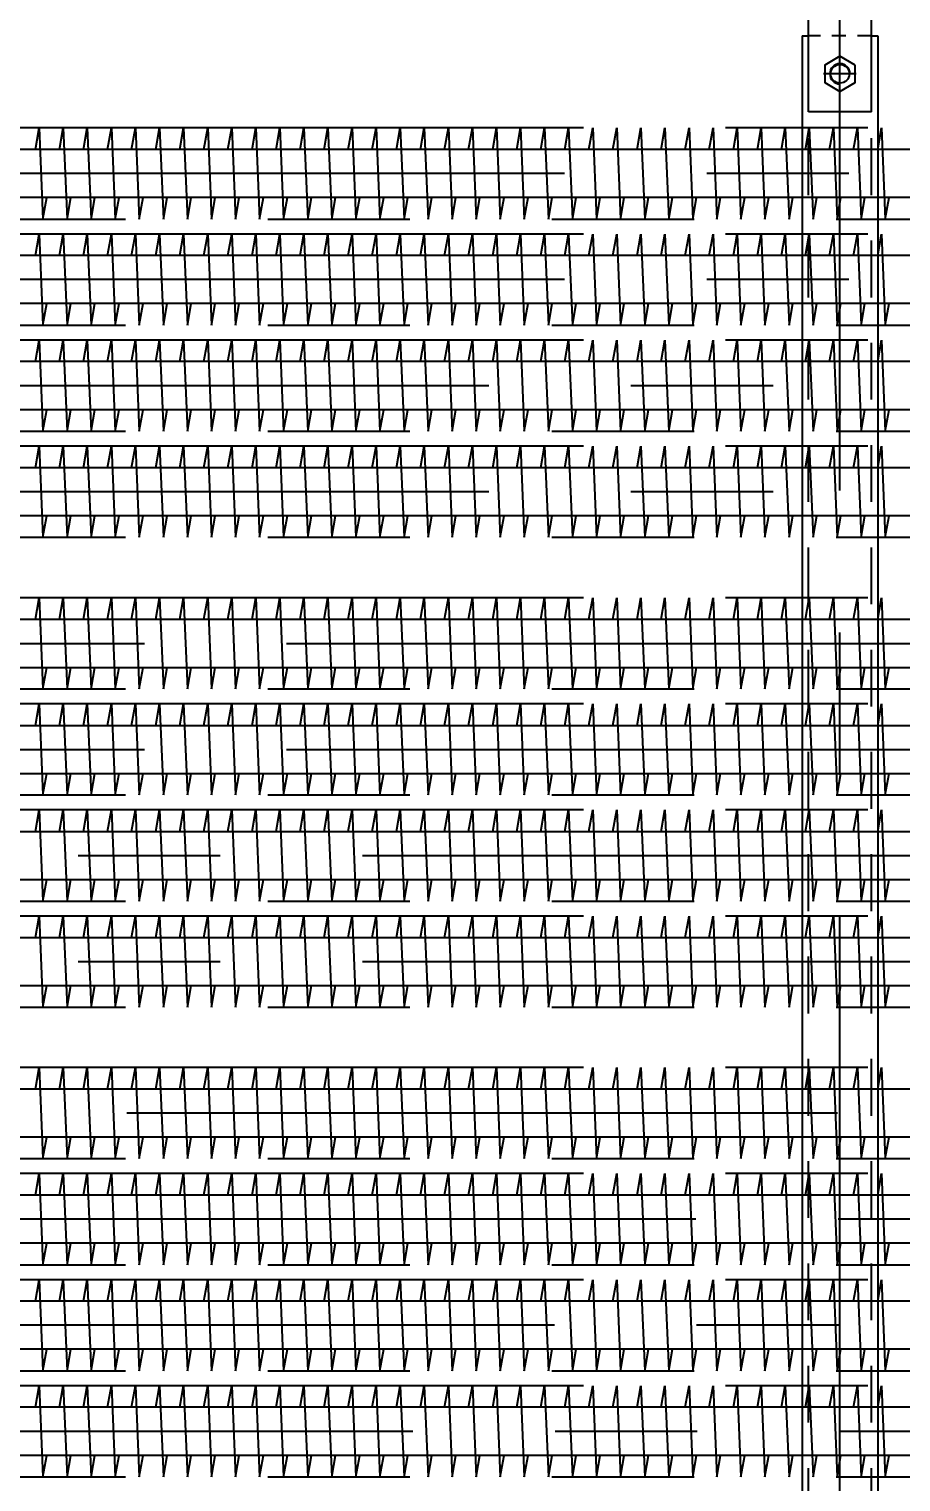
# Model space of a CAD drawing. Extents: x -4179 to 25200, y 0 to 17850.
# Drawn here: x 7285 to 7975, y 13339 to 14489 of the extents above; entities that cross this region are included whole.
import ezdxf

# ---------------------------------------------------------------- set-up
doc = ezdxf.new("R2010")
doc.units = 0
doc.header["$LTSCALE"] = 450
doc.header["$MEASUREMENT"] = 0
for name, pattern in [('CENTER', [2, 1.25, -0.25, 0.25, -0.25]), ('CENTSHORT', [0.22, 0.12, -0.05, 0, -0.05]), ('HIDSHORT', [0.18, 0.1, -0.08]), ('PHANTOM', [2.5, 1.25, -0.25, 0.25, -0.25, 0.25, -0.25])]:
    doc.linetypes.add(name, pattern=pattern)
for name, color, linetype in [('CEN', 1, 'CENTER'), ('DIM', 1, 'Continuous'), ('HID1', 8, 'PHANTOM'), ('TEXT', 4, 'Continuous'), ('Y', 2, 'HIDSHORT')]:
    doc.layers.add(name, color=color, linetype=linetype)
doc.styles.add('SIMP25', font='romans.shx', dxfattribs={"width": 0.8, "height": 75})
doc.dimstyles.get("Standard").update_dxf_attribs({"dimscale": 500.1, "dimtxt": 75, "dimasz": 0.18, "dimexe": 0.18, "dimexo": 0.0625, "dimgap": 0.075, "dimtad": 1, "dimdec": 0, "dimrnd": 0.5, "dimzin": 0, "dimdsep": 46, "dimtxsty": 'SIMP25', "dimcen": 0.09, "dimadec": 0, "dimazin": 0, "dimtfac": 1, "dimtdec": 0, "dimtmove": 1, "dimatfit": 3, "dimfxl": 1, "dimtolj": 1, "dimtzin": 0, "dimarcsym": 0})

# ---------------------------------------------------------------- blocks, each defined once
blk = doc.blocks.new('*D10')
at = {"layer": 'Defpoints', "color": 0, "transparency": 16777216}
for p in [(2298.8, 13378.9), (11098.8, 13342.9), (2298.8, 11923.9)]:
    blk.add_point(p, dxfattribs=at)
at = {"layer": 'DIM', "color": 0, "lineweight": -2, "transparency": 16777216}
for p, q in [((2298.8, 13347.7), (2298.8, 11833.9)), ((11098.8, 13311.6), (11098.8, 11833.9)), ((11008.8, 11923.9), (2388.8, 11923.9))]:
    blk.add_line(p, q, dxfattribs=at)
at = {"layer": 'DIM', "color": 0, "transparency": 16777216}
for points in [[(2388.8, 11938.9), (2388.8, 11908.9), (2298.8, 11923.9)], [(11008.8, 11938.9), (11008.8, 11908.9), (11098.8, 11923.9)]]:
    blk.add_solid(points, dxfattribs=at)
at = {"layer": 'DIM', "color": 0, "transparency": 16777216, "insert": (6698.8, 12018.6), "char_height": 75, "attachment_point": 5, "style": 'SIMP25'}
blk.add_mtext('\\A1;8800 (FINNED LENGTH)', dxfattribs=at)
blk = doc.blocks.new('*D11')
at = {"layer": 'Defpoints', "color": 0, "transparency": 16777216}
for p in [(2088.8, 13606.9), (11248.8, 13115.4), (2088.8, 11698.9)]:
    blk.add_point(p, dxfattribs=at)
at = {"layer": 'DIM', "color": 0, "lineweight": -2, "transparency": 16777216}
for p, q in [((2088.8, 13575.7), (2088.8, 11608.9)), ((11248.8, 13084.2), (11248.8, 11608.9)), ((11158.8, 11698.9), (2178.8, 11698.9))]:
    blk.add_line(p, q, dxfattribs=at)
at = {"layer": 'DIM', "color": 0, "transparency": 16777216}
for points in [[(2178.8, 11713.9), (2178.8, 11683.9), (2088.8, 11698.9)], [(11158.8, 11713.9), (11158.8, 11683.9), (11248.8, 11698.9)]]:
    blk.add_solid(points, dxfattribs=at)
at = {"layer": 'DIM', "color": 0, "transparency": 16777216, "insert": (6668.8, 11773.9), "char_height": 75, "attachment_point": 5, "style": 'SIMP25'}
blk.add_mtext('\\A1;9160', dxfattribs=at)
blk = doc.blocks.new('NUT-M16-F')
at = {"color": 1, "linetype": 'CENTSHORT'}
for p, q in [((0, 12.7), (0, -13)), ((14.2, 0), (-14.3, 0))]:
    blk.add_line(p, q, dxfattribs=at)
at = {"color": 0, "linetype": 'ByBlock'}
blk.add_lwpolyline([(-6.9, 12), (-13.9, 0), (-6.9, -12), (6.9, -12), (13.9, 0), (6.9, 12)], close=True, dxfattribs=at)
blk.add_circle((0, 0), 7.4, dxfattribs=at)
blk.add_arc((0, 0), 8, 90, 0, dxfattribs=at)
blk = doc.blocks.new('A-HANG_CLAMP-F')
at = {"color": 0, "linetype": 'ByBlock'}
for p, q in [((25, 30), (-25, 30)), ((-25, -130), (-25, 30)), ((25, -130), (25, 30)), ((25, -130), (-25, -130))]:
    blk.add_line(p, q, dxfattribs=at)
at = {"color": 0, "linetype": 'ByBlock', "rotation": 270}
for p in [(0, 0), (0, -100)]:
    blk.add_blockref('NUT-M16-F', p, dxfattribs=at)

msp = doc.modelspace()

# ---------------------------------------------------------------- linework, layer by layer
at = {"color": 1, "linetype": 'HIDSHORT', "ltscale": 0.25}
msp.add_line((7951.8, 14483.9), (7901.8, 14483.9), dxfattribs=at)
for p, q in [((11524.8, 13650), (2148.8, 13650)), ((11524.8, 13611.9), (2148.8, 13611.9)), ((11412.8, 13566), (2148.8, 13566)), ((11412.8, 13527.9), (2148.8, 13527.9)), ((11300.8, 13482), (2088.8, 13482)), ((11300.8, 13443.9), (2088.8, 13443.9)), ((11188.8, 13398), (2088.8, 13398)), ((11188.8, 13359.9), (2088.8, 13359.9))]:
    msp.add_line(p, q)
for points in [[(2148.8, 13650, -0.41395), (2107.9, 13690.9, -0.41395), (2148.8, 13731.9), (11308.8, 13731.9, 0.414), (11387.9, 13810.9), (11387.9, 14314.9, 0.414), (11308.8, 14394), (2148.8, 14394)], [(2148.8, 13611.9, -0.414026), (2069.8, 13690.9, -0.414026), (2148.8, 13770), (11308.8, 13770, 0.414), (11349.8, 13810.9), (11349.8, 14314.9, 0.414), (11308.8, 14355.9), (2148.8, 14355.9)], [(2148.8, 13566, -0.414), (2107.9, 13606.9), (2107.9, 13774.9, -0.414), (2148.8, 13815.9), (11308.8, 13815.9, 0.414), (11387.9, 13894.9), (11387.9, 14230.9, 0.414), (11308.8, 14310), (2148.8, 14310)], [(2148.8, 13527.9, -0.414), (2069.8, 13606.9), (2069.8, 13774.9, -0.414), (2148.8, 13854), (11308.8, 13854, 0.414), (11349.8, 13894.9), (11349.8, 14230.9, 0.414), (11308.8, 14271.9), (2148.8, 14271.9)], [(2088.8, 13482, -0.414), (2047.9, 13522.9), (2047.9, 13858.9, -0.414), (2088.8, 13899.9), (11248.8, 13899.9, 0.414), (11327.9, 13978.9), (11327.9, 14146.9, 0.414), (11248.8, 14226), (2088.8, 14226)], [(2088.8, 13443.9, -0.414), (2009.8, 13522.9), (2009.8, 13858.9, -0.414), (2088.8, 13938), (11248.8, 13938, 0.414), (11289.8, 13978.9), (11289.8, 14146.9, 0.414), (11248.8, 14187.9), (2088.8, 14187.9)], [(2088.8, 13398, -0.414), (2047.9, 13438.9), (2047.9, 13942.9, -0.414), (2088.8, 13983.9), (11248.8, 13983.9, 0.414026), (11327.9, 14062.9, 0.414026), (11248.8, 14142), (2088.8, 14142)], [(2088.8, 13359.9, -0.414), (2009.8, 13438.9), (2009.8, 13942.9, -0.414), (2088.8, 14022), (11248.8, 14022, 0.41395), (11289.8, 14062.9, 0.41395), (11248.8, 14103.9), (2088.8, 14103.9)]]:
    msp.add_lwpolyline(points, format="xyb")
at = {"layer": 'CEN'}
for p, q in [((7926.8, 13223.9), (7926.8, 16516.6)), ((11524.8, 13630.9), (2148.8, 13630.9)), ((11412.8, 13546.9), (2148.8, 13546.9)), ((11300.8, 13462.9), (2088.8, 13462.9)), ((11188.8, 13378.9), (2088.8, 13378.9))]:
    msp.add_line(p, q, dxfattribs=at)
for points in [[(7289.9, 14394), (7292.9, 14411), (7295.9, 14338.9), (7298.9, 14355.9)], [(7309, 14394), (7312, 14411), (7315, 14338.9), (7318, 14355.9)], [(7328, 14394), (7331, 14411), (7334, 14338.9), (7337, 14355.9)], [(7347.1, 14394), (7350.1, 14411), (7353.1, 14338.9), (7356.1, 14355.9)], [(7366.1, 14394), (7369.1, 14411), (7372.1, 14338.9), (7375.1, 14355.9)], [(7385.2, 14394), (7388.2, 14411), (7391.2, 14338.9), (7394.2, 14355.9)], [(7404.2, 14394), (7407.2, 14411), (7410.2, 14338.9), (7413.2, 14355.9)], [(7423.3, 14394), (7426.3, 14411), (7429.3, 14338.9), (7432.3, 14355.9)], [(7442.3, 14394), (7445.3, 14411), (7448.3, 14338.9), (7451.3, 14355.9)], [(7461.4, 14394), (7464.4, 14411), (7467.4, 14338.9), (7470.4, 14355.9)], [(7480.4, 14394), (7483.4, 14411), (7486.4, 14338.9), (7489.4, 14355.9)], [(7499.5, 14394), (7502.5, 14411), (7505.5, 14338.9), (7508.5, 14355.9)], [(7518.5, 14394), (7521.5, 14411), (7524.5, 14338.9), (7527.5, 14355.9)], [(7537.6, 14394), (7540.6, 14411), (7543.6, 14338.9), (7546.6, 14355.9)], [(7556.6, 14394), (7559.6, 14411), (7562.6, 14338.9), (7565.6, 14355.9)], [(7575.7, 14394), (7578.7, 14411), (7581.7, 14338.9), (7584.7, 14355.9)], [(7594.7, 14394), (7597.7, 14411), (7600.7, 14338.9), (7603.7, 14355.9)], [(7613.8, 14394), (7616.8, 14411), (7619.8, 14338.9), (7622.8, 14355.9)], [(7632.8, 14394), (7635.8, 14411), (7638.8, 14338.9), (7641.8, 14355.9)], [(7651.9, 14394), (7654.9, 14411), (7657.9, 14338.9), (7660.9, 14355.9)], [(7670.9, 14394), (7673.9, 14411), (7676.9, 14338.9), (7679.9, 14355.9)], [(7690, 14394), (7693, 14411), (7696, 14338.9), (7699, 14355.9)], [(7709, 14394), (7712, 14411), (7715, 14338.9), (7718, 14355.9)], [(7728.1, 14394), (7731.1, 14411), (7734.1, 14338.9), (7737.1, 14355.9)], [(7747.1, 14394), (7750.1, 14411), (7753.1, 14338.9), (7756.1, 14355.9)], [(7766.2, 14394), (7769.2, 14411), (7772.2, 14338.9), (7775.2, 14355.9)], [(7785.2, 14394), (7788.2, 14411), (7791.2, 14338.9), (7794.2, 14355.9)], [(7804.3, 14394), (7807.3, 14411), (7810.3, 14338.9), (7813.3, 14355.9)], [(7823.3, 14394), (7826.3, 14411), (7829.3, 14338.9), (7832.3, 14355.9)], [(7842.4, 14394), (7845.4, 14411), (7848.4, 14338.9), (7851.4, 14355.9)], [(7861.4, 14394), (7864.4, 14411), (7867.4, 14338.9), (7870.4, 14355.9)], [(7880.5, 14394), (7883.5, 14411), (7886.5, 14338.9), (7889.5, 14355.9)], [(7899.5, 14394), (7902.5, 14411), (7905.5, 14338.9), (7908.5, 14355.9)], [(7918.6, 14394), (7921.6, 14411), (7924.6, 14338.9), (7927.6, 14355.9)], [(7937.6, 14394), (7940.6, 14411), (7943.6, 14338.9), (7946.6, 14355.9)], [(7956.7, 14394), (7959.7, 14411), (7962.7, 14338.9), (7965.7, 14355.9)], [(7289.9, 14310), (7292.9, 14327), (7295.9, 14254.9), (7298.9, 14271.9)], [(7309, 14310), (7312, 14327), (7315, 14254.9), (7318, 14271.9)], [(7328, 14310), (7331, 14327), (7334, 14254.9), (7337, 14271.9)], [(7347.1, 14310), (7350.1, 14327), (7353.1, 14254.9), (7356.1, 14271.9)], [(7366.1, 14310), (7369.1, 14327), (7372.1, 14254.9), (7375.1, 14271.9)], [(7385.2, 14310), (7388.2, 14327), (7391.2, 14254.9), (7394.2, 14271.9)], [(7404.2, 14310), (7407.2, 14327), (7410.2, 14254.9), (7413.2, 14271.9)], [(7423.3, 14310), (7426.3, 14327), (7429.3, 14254.9), (7432.3, 14271.9)], [(7442.3, 14310), (7445.3, 14327), (7448.3, 14254.9), (7451.3, 14271.9)], [(7461.4, 14310), (7464.4, 14327), (7467.4, 14254.9), (7470.4, 14271.9)], [(7480.4, 14310), (7483.4, 14327), (7486.4, 14254.9), (7489.4, 14271.9)], [(7499.5, 14310), (7502.5, 14327), (7505.5, 14254.9), (7508.5, 14271.9)], [(7518.5, 14310), (7521.5, 14327), (7524.5, 14254.9), (7527.5, 14271.9)], [(7537.6, 14310), (7540.6, 14327), (7543.6, 14254.9), (7546.6, 14271.9)], [(7556.6, 14310), (7559.6, 14327), (7562.6, 14254.9), (7565.6, 14271.9)], [(7575.7, 14310), (7578.7, 14327), (7581.7, 14254.9), (7584.7, 14271.9)], [(7594.7, 14310), (7597.7, 14327), (7600.7, 14254.9), (7603.7, 14271.9)], [(7613.8, 14310), (7616.8, 14327), (7619.8, 14254.9), (7622.8, 14271.9)], [(7632.8, 14310), (7635.8, 14327), (7638.8, 14254.9), (7641.8, 14271.9)], [(7651.9, 14310), (7654.9, 14327), (7657.9, 14254.9), (7660.9, 14271.9)], [(7670.9, 14310), (7673.9, 14327), (7676.9, 14254.9), (7679.9, 14271.9)], [(7690, 14310), (7693, 14327), (7696, 14254.9), (7699, 14271.9)], [(7709, 14310), (7712, 14327), (7715, 14254.9), (7718, 14271.9)], [(7728.1, 14310), (7731.1, 14327), (7734.1, 14254.9), (7737.1, 14271.9)], [(7747.1, 14310), (7750.1, 14327), (7753.1, 14254.9), (7756.1, 14271.9)], [(7766.2, 14310), (7769.2, 14327), (7772.2, 14254.9), (7775.2, 14271.9)], [(7785.2, 14310), (7788.2, 14327), (7791.2, 14254.9), (7794.2, 14271.9)], [(7804.3, 14310), (7807.3, 14327), (7810.3, 14254.9), (7813.3, 14271.9)], [(7823.3, 14310), (7826.3, 14327), (7829.3, 14254.9), (7832.3, 14271.9)], [(7842.4, 14310), (7845.4, 14327), (7848.4, 14254.9), (7851.4, 14271.9)], [(7861.4, 14310), (7864.4, 14327), (7867.4, 14254.9), (7870.4, 14271.9)], [(7880.5, 14310), (7883.5, 14327), (7886.5, 14254.9), (7889.5, 14271.9)], [(7899.5, 14310), (7902.5, 14327), (7905.5, 14254.9), (7908.5, 14271.9)], [(7918.6, 14310), (7921.6, 14327), (7924.6, 14254.9), (7927.6, 14271.9)], [(7937.6, 14310), (7940.6, 14327), (7943.6, 14254.9), (7946.6, 14271.9)], [(7956.7, 14310), (7959.7, 14327), (7962.7, 14254.9), (7965.7, 14271.9)], [(7289.9, 14226), (7292.9, 14243), (7295.9, 14170.9), (7298.9, 14187.9)], [(7309, 14226), (7312, 14243), (7315, 14170.9), (7318, 14187.9)], [(7328, 14226), (7331, 14243), (7334, 14170.9), (7337, 14187.9)], [(7347.1, 14226), (7350.1, 14243), (7353.1, 14170.9), (7356.1, 14187.9)], [(7366.1, 14226), (7369.1, 14243), (7372.1, 14170.9), (7375.1, 14187.9)], [(7385.2, 14226), (7388.2, 14243), (7391.2, 14170.9), (7394.2, 14187.9)], [(7404.2, 14226), (7407.2, 14243), (7410.2, 14170.9), (7413.2, 14187.9)], [(7423.3, 14226), (7426.3, 14243), (7429.3, 14170.9), (7432.3, 14187.9)], [(7442.3, 14226), (7445.3, 14243), (7448.3, 14170.9), (7451.3, 14187.9)], [(7461.4, 14226), (7464.4, 14243), (7467.4, 14170.9), (7470.4, 14187.9)], [(7480.4, 14226), (7483.4, 14243), (7486.4, 14170.9), (7489.4, 14187.9)], [(7499.5, 14226), (7502.5, 14243), (7505.5, 14170.9), (7508.5, 14187.9)], [(7518.5, 14226), (7521.5, 14243), (7524.5, 14170.9), (7527.5, 14187.9)], [(7537.6, 14226), (7540.6, 14243), (7543.6, 14170.9), (7546.6, 14187.9)], [(7556.6, 14226), (7559.6, 14243), (7562.6, 14170.9), (7565.6, 14187.9)], [(7575.7, 14226), (7578.7, 14243), (7581.7, 14170.9), (7584.7, 14187.9)], [(7594.7, 14226), (7597.7, 14243), (7600.7, 14170.9), (7603.7, 14187.9)], [(7613.8, 14226), (7616.8, 14243), (7619.8, 14170.9), (7622.8, 14187.9)], [(7632.8, 14226), (7635.8, 14243), (7638.8, 14170.9), (7641.8, 14187.9)], [(7651.9, 14226), (7654.9, 14243), (7657.9, 14170.9), (7660.9, 14187.9)], [(7670.9, 14226), (7673.9, 14243), (7676.9, 14170.9), (7679.9, 14187.9)], [(7690, 14226), (7693, 14243), (7696, 14170.9), (7699, 14187.9)], [(7709, 14226), (7712, 14243), (7715, 14170.9), (7718, 14187.9)], [(7728.1, 14226), (7731.1, 14243), (7734.1, 14170.9), (7737.1, 14187.9)], [(7747.1, 14226), (7750.1, 14243), (7753.1, 14170.9), (7756.1, 14187.9)], [(7766.2, 14226), (7769.2, 14243), (7772.2, 14170.9), (7775.2, 14187.9)], [(7785.2, 14226), (7788.2, 14243), (7791.2, 14170.9), (7794.2, 14187.9)], [(7804.3, 14226), (7807.3, 14243), (7810.3, 14170.9), (7813.3, 14187.9)], [(7823.3, 14226), (7826.3, 14243), (7829.3, 14170.9), (7832.3, 14187.9)], [(7842.4, 14226), (7845.4, 14243), (7848.4, 14170.9), (7851.4, 14187.9)], [(7861.4, 14226), (7864.4, 14243), (7867.4, 14170.9), (7870.4, 14187.9)], [(7880.5, 14226), (7883.5, 14243), (7886.5, 14170.9), (7889.5, 14187.9)], [(7899.5, 14226), (7902.5, 14243), (7905.5, 14170.9), (7908.5, 14187.9)], [(7918.6, 14226), (7921.6, 14243), (7924.6, 14170.9), (7927.6, 14187.9)], [(7937.6, 14226), (7940.6, 14243), (7943.6, 14170.9), (7946.6, 14187.9)], [(7956.7, 14226), (7959.7, 14243), (7962.7, 14170.9), (7965.7, 14187.9)], [(7289.9, 14142), (7292.9, 14159), (7295.9, 14086.9), (7298.9, 14103.9)], [(7309, 14142), (7312, 14159), (7315, 14086.9), (7318, 14103.9)], [(7328, 14142), (7331, 14159), (7334, 14086.9), (7337, 14103.9)], [(7347.1, 14142), (7350.1, 14159), (7353.1, 14086.9), (7356.1, 14103.9)], [(7366.1, 14142), (7369.1, 14159), (7372.1, 14086.9), (7375.1, 14103.9)], [(7385.2, 14142), (7388.2, 14159), (7391.2, 14086.9), (7394.2, 14103.9)], [(7404.2, 14142), (7407.2, 14159), (7410.2, 14086.9), (7413.2, 14103.9)], [(7423.3, 14142), (7426.3, 14159), (7429.3, 14086.9), (7432.3, 14103.9)], [(7442.3, 14142), (7445.3, 14159), (7448.3, 14086.9), (7451.3, 14103.9)], [(7461.4, 14142), (7464.4, 14159), (7467.4, 14086.9), (7470.4, 14103.9)], [(7480.4, 14142), (7483.4, 14159), (7486.4, 14086.9), (7489.4, 14103.9)], [(7499.5, 14142), (7502.5, 14159), (7505.5, 14086.9), (7508.5, 14103.9)], [(7518.5, 14142), (7521.5, 14159), (7524.5, 14086.9), (7527.5, 14103.9)], [(7537.6, 14142), (7540.6, 14159), (7543.6, 14086.9), (7546.6, 14103.9)], [(7556.6, 14142), (7559.6, 14159), (7562.6, 14086.9), (7565.6, 14103.9)], [(7575.7, 14142), (7578.7, 14159), (7581.7, 14086.9), (7584.7, 14103.9)], [(7594.7, 14142), (7597.7, 14159), (7600.7, 14086.9), (7603.7, 14103.9)], [(7613.8, 14142), (7616.8, 14159), (7619.8, 14086.9), (7622.8, 14103.9)], [(7632.8, 14142), (7635.8, 14159), (7638.8, 14086.9), (7641.8, 14103.9)], [(7651.9, 14142), (7654.9, 14159), (7657.9, 14086.9), (7660.9, 14103.9)], [(7670.9, 14142), (7673.9, 14159), (7676.9, 14086.9), (7679.9, 14103.9)], [(7690, 14142), (7693, 14159), (7696, 14086.9), (7699, 14103.9)], [(7709, 14142), (7712, 14159), (7715, 14086.9), (7718, 14103.9)], [(7728.1, 14142), (7731.1, 14159), (7734.1, 14086.9), (7737.1, 14103.9)], [(7747.1, 14142), (7750.1, 14159), (7753.1, 14086.9), (7756.1, 14103.9)], [(7766.2, 14142), (7769.2, 14159), (7772.2, 14086.9), (7775.2, 14103.9)], [(7785.2, 14142), (7788.2, 14159), (7791.2, 14086.9), (7794.2, 14103.9)], [(7804.3, 14142), (7807.3, 14159), (7810.3, 14086.9), (7813.3, 14103.9)], [(7823.3, 14142), (7826.3, 14159), (7829.3, 14086.9), (7832.3, 14103.9)], [(7842.4, 14142), (7845.4, 14159), (7848.4, 14086.9), (7851.4, 14103.9)], [(7861.4, 14142), (7864.4, 14159), (7867.4, 14086.9), (7870.4, 14103.9)], [(7880.5, 14142), (7883.5, 14159), (7886.5, 14086.9), (7889.5, 14103.9)], [(7899.5, 14142), (7902.5, 14159), (7905.5, 14086.9), (7908.5, 14103.9)], [(7918.6, 14142), (7921.6, 14159), (7924.6, 14086.9), (7927.6, 14103.9)], [(7937.6, 14142), (7940.6, 14159), (7943.6, 14086.9), (7946.6, 14103.9)], [(7956.7, 14142), (7959.7, 14159), (7962.7, 14086.9), (7965.7, 14103.9)], [(7289.9, 14022), (7292.9, 14039), (7295.9, 13966.9), (7298.9, 13983.9)], [(7309, 14022), (7312, 14039), (7315, 13966.9), (7318, 13983.9)], [(7328, 14022), (7331, 14039), (7334, 13966.9), (7337, 13983.9)], [(7347.1, 14022), (7350.1, 14039), (7353.1, 13966.9), (7356.1, 13983.9)], [(7366.1, 14022), (7369.1, 14039), (7372.1, 13966.9), (7375.1, 13983.9)], [(7385.2, 14022), (7388.2, 14039), (7391.2, 13966.9), (7394.2, 13983.9)], [(7404.2, 14022), (7407.2, 14039), (7410.2, 13966.9), (7413.2, 13983.9)], [(7423.3, 14022), (7426.3, 14039), (7429.3, 13966.9), (7432.3, 13983.9)], [(7442.3, 14022), (7445.3, 14039), (7448.3, 13966.9), (7451.3, 13983.9)], [(7461.4, 14022), (7464.4, 14039), (7467.4, 13966.9), (7470.4, 13983.9)], [(7480.4, 14022), (7483.4, 14039), (7486.4, 13966.9), (7489.4, 13983.9)], [(7499.5, 14022), (7502.5, 14039), (7505.5, 13966.9), (7508.5, 13983.9)], [(7518.5, 14022), (7521.5, 14039), (7524.5, 13966.9), (7527.5, 13983.9)], [(7537.6, 14022), (7540.6, 14039), (7543.6, 13966.9), (7546.6, 13983.9)], [(7556.6, 14022), (7559.6, 14039), (7562.6, 13966.9), (7565.6, 13983.9)], [(7575.7, 14022), (7578.7, 14039), (7581.7, 13966.9), (7584.7, 13983.9)], [(7594.7, 14022), (7597.7, 14039), (7600.7, 13966.9), (7603.7, 13983.9)], [(7613.8, 14022), (7616.8, 14039), (7619.8, 13966.9), (7622.8, 13983.9)], [(7632.8, 14022), (7635.8, 14039), (7638.8, 13966.9), (7641.8, 13983.9)], [(7651.9, 14022), (7654.9, 14039), (7657.9, 13966.9), (7660.9, 13983.9)], [(7670.9, 14022), (7673.9, 14039), (7676.9, 13966.9), (7679.9, 13983.9)], [(7690, 14022), (7693, 14039), (7696, 13966.9), (7699, 13983.9)], [(7709, 14022), (7712, 14039), (7715, 13966.9), (7718, 13983.9)], [(7728.1, 14022), (7731.1, 14039), (7734.1, 13966.9), (7737.1, 13983.9)], [(7747.1, 14022), (7750.1, 14039), (7753.1, 13966.9), (7756.1, 13983.9)], [(7766.2, 14022), (7769.2, 14039), (7772.2, 13966.9), (7775.2, 13983.9)], [(7785.2, 14022), (7788.2, 14039), (7791.2, 13966.9), (7794.2, 13983.9)], [(7804.3, 14022), (7807.3, 14039), (7810.3, 13966.9), (7813.3, 13983.9)], [(7823.3, 14022), (7826.3, 14039), (7829.3, 13966.9), (7832.3, 13983.9)], [(7842.4, 14022), (7845.4, 14039), (7848.4, 13966.9), (7851.4, 13983.9)], [(7861.4, 14022), (7864.4, 14039), (7867.4, 13966.9), (7870.4, 13983.9)], [(7880.5, 14022), (7883.5, 14039), (7886.5, 13966.9), (7889.5, 13983.9)], [(7899.5, 14022), (7902.5, 14039), (7905.5, 13966.9), (7908.5, 13983.9)], [(7918.6, 14022), (7921.6, 14039), (7924.6, 13966.9), (7927.6, 13983.9)], [(7937.6, 14022), (7940.6, 14039), (7943.6, 13966.9), (7946.6, 13983.9)], [(7956.7, 14022), (7959.7, 14039), (7962.7, 13966.9), (7965.7, 13983.9)], [(7289.9, 13938), (7292.9, 13955), (7295.9, 13882.9), (7298.9, 13899.9)], [(7309, 13938), (7312, 13955), (7315, 13882.9), (7318, 13899.9)], [(7328, 13938), (7331, 13955), (7334, 13882.9), (7337, 13899.9)], [(7347.1, 13938), (7350.1, 13955), (7353.1, 13882.9), (7356.1, 13899.9)], [(7366.1, 13938), (7369.1, 13955), (7372.1, 13882.9), (7375.1, 13899.9)], [(7385.2, 13938), (7388.2, 13955), (7391.2, 13882.9), (7394.2, 13899.9)], [(7404.2, 13938), (7407.2, 13955), (7410.2, 13882.9), (7413.2, 13899.9)], [(7423.3, 13938), (7426.3, 13955), (7429.3, 13882.9), (7432.3, 13899.9)], [(7442.3, 13938), (7445.3, 13955), (7448.3, 13882.9), (7451.3, 13899.9)], [(7461.4, 13938), (7464.4, 13955), (7467.4, 13882.9), (7470.4, 13899.9)], [(7480.4, 13938), (7483.4, 13955), (7486.4, 13882.9), (7489.4, 13899.9)], [(7499.5, 13938), (7502.5, 13955), (7505.5, 13882.9), (7508.5, 13899.9)], [(7518.5, 13938), (7521.5, 13955), (7524.5, 13882.9), (7527.5, 13899.9)], [(7537.6, 13938), (7540.6, 13955), (7543.6, 13882.9), (7546.6, 13899.9)], [(7556.6, 13938), (7559.6, 13955), (7562.6, 13882.9), (7565.6, 13899.9)], [(7575.7, 13938), (7578.7, 13955), (7581.7, 13882.9), (7584.7, 13899.9)], [(7594.7, 13938), (7597.7, 13955), (7600.7, 13882.9), (7603.7, 13899.9)], [(7613.8, 13938), (7616.8, 13955), (7619.8, 13882.9), (7622.8, 13899.9)], [(7632.8, 13938), (7635.8, 13955), (7638.8, 13882.9), (7641.8, 13899.9)], [(7651.9, 13938), (7654.9, 13955), (7657.9, 13882.9), (7660.9, 13899.9)], [(7670.9, 13938), (7673.9, 13955), (7676.9, 13882.9), (7679.9, 13899.9)], [(7690, 13938), (7693, 13955), (7696, 13882.9), (7699, 13899.9)], [(7709, 13938), (7712, 13955), (7715, 13882.9), (7718, 13899.9)], [(7728.1, 13938), (7731.1, 13955), (7734.1, 13882.9), (7737.1, 13899.9)], [(7747.1, 13938), (7750.1, 13955), (7753.1, 13882.9), (7756.1, 13899.9)], [(7766.2, 13938), (7769.2, 13955), (7772.2, 13882.9), (7775.2, 13899.9)], [(7785.2, 13938), (7788.2, 13955), (7791.2, 13882.9), (7794.2, 13899.9)], [(7804.3, 13938), (7807.3, 13955), (7810.3, 13882.9), (7813.3, 13899.9)], [(7823.3, 13938), (7826.3, 13955), (7829.3, 13882.9), (7832.3, 13899.9)], [(7842.4, 13938), (7845.4, 13955), (7848.4, 13882.9), (7851.4, 13899.9)], [(7861.4, 13938), (7864.4, 13955), (7867.4, 13882.9), (7870.4, 13899.9)], [(7880.5, 13938), (7883.5, 13955), (7886.5, 13882.9), (7889.5, 13899.9)], [(7899.5, 13938), (7902.5, 13955), (7905.5, 13882.9), (7908.5, 13899.9)], [(7918.6, 13938), (7921.6, 13955), (7924.6, 13882.9), (7927.6, 13899.9)], [(7937.6, 13938), (7940.6, 13955), (7943.6, 13882.9), (7946.6, 13899.9)], [(7956.7, 13938), (7959.7, 13955), (7962.7, 13882.9), (7965.7, 13899.9)], [(7289.9, 13854), (7292.9, 13871), (7295.9, 13798.9), (7298.9, 13815.9)], [(7309, 13854), (7312, 13871), (7315, 13798.9), (7318, 13815.9)], [(7328, 13854), (7331, 13871), (7334, 13798.9), (7337, 13815.9)], [(7347.1, 13854), (7350.1, 13871), (7353.1, 13798.9), (7356.1, 13815.9)], [(7366.1, 13854), (7369.1, 13871), (7372.1, 13798.9), (7375.1, 13815.9)], [(7385.2, 13854), (7388.2, 13871), (7391.2, 13798.9), (7394.2, 13815.9)], [(7404.2, 13854), (7407.2, 13871), (7410.2, 13798.9), (7413.2, 13815.9)], [(7423.3, 13854), (7426.3, 13871), (7429.3, 13798.9), (7432.3, 13815.9)], [(7442.3, 13854), (7445.3, 13871), (7448.3, 13798.9), (7451.3, 13815.9)], [(7461.4, 13854), (7464.4, 13871), (7467.4, 13798.9), (7470.4, 13815.9)], [(7480.4, 13854), (7483.4, 13871), (7486.4, 13798.9), (7489.4, 13815.9)], [(7499.5, 13854), (7502.5, 13871), (7505.5, 13798.9), (7508.5, 13815.9)], [(7518.5, 13854), (7521.5, 13871), (7524.5, 13798.9), (7527.5, 13815.9)], [(7537.6, 13854), (7540.6, 13871), (7543.6, 13798.9), (7546.6, 13815.9)], [(7556.6, 13854), (7559.6, 13871), (7562.6, 13798.9), (7565.6, 13815.9)], [(7575.7, 13854), (7578.7, 13871), (7581.7, 13798.9), (7584.7, 13815.9)], [(7594.7, 13854), (7597.7, 13871), (7600.7, 13798.9), (7603.7, 13815.9)], [(7613.8, 13854), (7616.8, 13871), (7619.8, 13798.9), (7622.8, 13815.9)], [(7632.8, 13854), (7635.8, 13871), (7638.8, 13798.9), (7641.8, 13815.9)], [(7651.9, 13854), (7654.9, 13871), (7657.9, 13798.9), (7660.9, 13815.9)], [(7670.9, 13854), (7673.9, 13871), (7676.9, 13798.9), (7679.9, 13815.9)], [(7690, 13854), (7693, 13871), (7696, 13798.9), (7699, 13815.9)], [(7709, 13854), (7712, 13871), (7715, 13798.9), (7718, 13815.9)], [(7728.1, 13854), (7731.1, 13871), (7734.1, 13798.9), (7737.1, 13815.9)], [(7747.1, 13854), (7750.1, 13871), (7753.1, 13798.9), (7756.1, 13815.9)], [(7766.2, 13854), (7769.2, 13871), (7772.2, 13798.9), (7775.2, 13815.9)], [(7785.2, 13854), (7788.2, 13871), (7791.2, 13798.9), (7794.2, 13815.9)], [(7804.3, 13854), (7807.3, 13871), (7810.3, 13798.9), (7813.3, 13815.9)], [(7823.3, 13854), (7826.3, 13871), (7829.3, 13798.9), (7832.3, 13815.9)], [(7842.4, 13854), (7845.4, 13871), (7848.4, 13798.9), (7851.4, 13815.9)], [(7861.4, 13854), (7864.4, 13871), (7867.4, 13798.9), (7870.4, 13815.9)], [(7880.5, 13854), (7883.5, 13871), (7886.5, 13798.9), (7889.5, 13815.9)], [(7899.5, 13854), (7902.5, 13871), (7905.5, 13798.9), (7908.5, 13815.9)], [(7918.6, 13854), (7921.6, 13871), (7924.6, 13798.9), (7927.6, 13815.9)], [(7937.6, 13854), (7940.6, 13871), (7943.6, 13798.9), (7946.6, 13815.9)], [(7956.7, 13854), (7959.7, 13871), (7962.7, 13798.9), (7965.7, 13815.9)], [(7289.9, 13770), (7292.9, 13787), (7295.9, 13714.9), (7298.9, 13731.9)], [(7309, 13770), (7312, 13787), (7315, 13714.9), (7318, 13731.9)], [(7328, 13770), (7331, 13787), (7334, 13714.9), (7337, 13731.9)], [(7347.1, 13770), (7350.1, 13787), (7353.1, 13714.9), (7356.1, 13731.9)], [(7366.1, 13770), (7369.1, 13787), (7372.1, 13714.9), (7375.1, 13731.9)], [(7385.2, 13770), (7388.2, 13787), (7391.2, 13714.9), (7394.2, 13731.9)], [(7404.2, 13770), (7407.2, 13787), (7410.2, 13714.9), (7413.2, 13731.9)], [(7423.3, 13770), (7426.3, 13787), (7429.3, 13714.9), (7432.3, 13731.9)], [(7442.3, 13770), (7445.3, 13787), (7448.3, 13714.9), (7451.3, 13731.9)], [(7461.4, 13770), (7464.4, 13787), (7467.4, 13714.9), (7470.4, 13731.9)], [(7480.4, 13770), (7483.4, 13787), (7486.4, 13714.9), (7489.4, 13731.9)], [(7499.5, 13770), (7502.5, 13787), (7505.5, 13714.9), (7508.5, 13731.9)], [(7518.5, 13770), (7521.5, 13787), (7524.5, 13714.9), (7527.5, 13731.9)], [(7537.6, 13770), (7540.6, 13787), (7543.6, 13714.9), (7546.6, 13731.9)], [(7556.6, 13770), (7559.6, 13787), (7562.6, 13714.9), (7565.6, 13731.9)], [(7575.7, 13770), (7578.7, 13787), (7581.7, 13714.9), (7584.7, 13731.9)], [(7594.7, 13770), (7597.7, 13787), (7600.7, 13714.9), (7603.7, 13731.9)], [(7613.8, 13770), (7616.8, 13787), (7619.8, 13714.9), (7622.8, 13731.9)], [(7632.8, 13770), (7635.8, 13787), (7638.8, 13714.9), (7641.8, 13731.9)], [(7651.9, 13770), (7654.9, 13787), (7657.9, 13714.9), (7660.9, 13731.9)], [(7670.9, 13770), (7673.9, 13787), (7676.9, 13714.9), (7679.9, 13731.9)], [(7690, 13770), (7693, 13787), (7696, 13714.9), (7699, 13731.9)], [(7709, 13770), (7712, 13787), (7715, 13714.9), (7718, 13731.9)], [(7728.1, 13770), (7731.1, 13787), (7734.1, 13714.9), (7737.1, 13731.9)], [(7747.1, 13770), (7750.1, 13787), (7753.1, 13714.9), (7756.1, 13731.9)], [(7766.2, 13770), (7769.2, 13787), (7772.2, 13714.9), (7775.2, 13731.9)], [(7785.2, 13770), (7788.2, 13787), (7791.2, 13714.9), (7794.2, 13731.9)], [(7804.3, 13770), (7807.3, 13787), (7810.3, 13714.9), (7813.3, 13731.9)], [(7823.3, 13770), (7826.3, 13787), (7829.3, 13714.9), (7832.3, 13731.9)], [(7842.4, 13770), (7845.4, 13787), (7848.4, 13714.9), (7851.4, 13731.9)], [(7861.4, 13770), (7864.4, 13787), (7867.4, 13714.9), (7870.4, 13731.9)], [(7880.5, 13770), (7883.5, 13787), (7886.5, 13714.9), (7889.5, 13731.9)], [(7899.5, 13770), (7902.5, 13787), (7905.5, 13714.9), (7908.5, 13731.9)], [(7918.6, 13770), (7921.6, 13787), (7924.6, 13714.9), (7927.6, 13731.9)], [(7937.6, 13770), (7940.6, 13787), (7943.6, 13714.9), (7946.6, 13731.9)], [(7956.7, 13770), (7959.7, 13787), (7962.7, 13714.9), (7965.7, 13731.9)], [(7289.9, 13650), (7292.9, 13667), (7295.9, 13594.9), (7298.9, 13611.9)], [(7309, 13650), (7312, 13667), (7315, 13594.9), (7318, 13611.9)], [(7328, 13650), (7331, 13667), (7334, 13594.9), (7337, 13611.9)], [(7347.1, 13650), (7350.1, 13667), (7353.1, 13594.9), (7356.1, 13611.9)], [(7366.1, 13650), (7369.1, 13667), (7372.1, 13594.9), (7375.1, 13611.9)], [(7385.2, 13650), (7388.2, 13667), (7391.2, 13594.9), (7394.2, 13611.9)], [(7404.2, 13650), (7407.2, 13667), (7410.2, 13594.9), (7413.2, 13611.9)], [(7423.3, 13650), (7426.3, 13667), (7429.3, 13594.9), (7432.3, 13611.9)], [(7442.3, 13650), (7445.3, 13667), (7448.3, 13594.9), (7451.3, 13611.9)], [(7461.4, 13650), (7464.4, 13667), (7467.4, 13594.9), (7470.4, 13611.9)], [(7480.4, 13650), (7483.4, 13667), (7486.4, 13594.9), (7489.4, 13611.9)], [(7499.5, 13650), (7502.5, 13667), (7505.5, 13594.9), (7508.5, 13611.9)], [(7518.5, 13650), (7521.5, 13667), (7524.5, 13594.9), (7527.5, 13611.9)], [(7537.6, 13650), (7540.6, 13667), (7543.6, 13594.9), (7546.6, 13611.9)], [(7556.6, 13650), (7559.6, 13667), (7562.6, 13594.9), (7565.6, 13611.9)], [(7575.7, 13650), (7578.7, 13667), (7581.7, 13594.9), (7584.7, 13611.9)], [(7594.7, 13650), (7597.7, 13667), (7600.7, 13594.9), (7603.7, 13611.9)], [(7613.8, 13650), (7616.8, 13667), (7619.8, 13594.9), (7622.8, 13611.9)], [(7632.8, 13650), (7635.8, 13667), (7638.8, 13594.9), (7641.8, 13611.9)], [(7651.9, 13650), (7654.9, 13667), (7657.9, 13594.9), (7660.9, 13611.9)], [(7670.9, 13650), (7673.9, 13667), (7676.9, 13594.9), (7679.9, 13611.9)], [(7690, 13650), (7693, 13667), (7696, 13594.9), (7699, 13611.9)], [(7709, 13650), (7712, 13667), (7715, 13594.9), (7718, 13611.9)], [(7728.1, 13650), (7731.1, 13667), (7734.1, 13594.9), (7737.1, 13611.9)], [(7747.1, 13650), (7750.1, 13667), (7753.1, 13594.9), (7756.1, 13611.9)], [(7766.2, 13650), (7769.2, 13667), (7772.2, 13594.9), (7775.2, 13611.9)], [(7785.2, 13650), (7788.2, 13667), (7791.2, 13594.9), (7794.2, 13611.9)], [(7804.3, 13650), (7807.3, 13667), (7810.3, 13594.9), (7813.3, 13611.9)], [(7823.3, 13650), (7826.3, 13667), (7829.3, 13594.9), (7832.3, 13611.9)], [(7842.4, 13650), (7845.4, 13667), (7848.4, 13594.9), (7851.4, 13611.9)], [(7861.4, 13650), (7864.4, 13667), (7867.4, 13594.9), (7870.4, 13611.9)], [(7880.5, 13650), (7883.5, 13667), (7886.5, 13594.9), (7889.5, 13611.9)], [(7899.5, 13650), (7902.5, 13667), (7905.5, 13594.9), (7908.5, 13611.9)], [(7918.6, 13650), (7921.6, 13667), (7924.6, 13594.9), (7927.6, 13611.9)], [(7937.6, 13650), (7940.6, 13667), (7943.6, 13594.9), (7946.6, 13611.9)], [(7956.7, 13650), (7959.7, 13667), (7962.7, 13594.9), (7965.7, 13611.9)], [(7289.9, 13566), (7292.9, 13583), (7295.9, 13510.9), (7298.9, 13527.9)], [(7309, 13566), (7312, 13583), (7315, 13510.9), (7318, 13527.9)], [(7328, 13566), (7331, 13583), (7334, 13510.9), (7337, 13527.9)], [(7347.1, 13566), (7350.1, 13583), (7353.1, 13510.9), (7356.1, 13527.9)], [(7366.1, 13566), (7369.1, 13583), (7372.1, 13510.9), (7375.1, 13527.9)], [(7385.2, 13566), (7388.2, 13583), (7391.2, 13510.9), (7394.2, 13527.9)], [(7404.2, 13566), (7407.2, 13583), (7410.2, 13510.9), (7413.2, 13527.9)], [(7423.3, 13566), (7426.3, 13583), (7429.3, 13510.9), (7432.3, 13527.9)], [(7442.3, 13566), (7445.3, 13583), (7448.3, 13510.9), (7451.3, 13527.9)], [(7461.4, 13566), (7464.4, 13583), (7467.4, 13510.9), (7470.4, 13527.9)], [(7480.4, 13566), (7483.4, 13583), (7486.4, 13510.9), (7489.4, 13527.9)], [(7499.5, 13566), (7502.5, 13583), (7505.5, 13510.9), (7508.5, 13527.9)], [(7518.5, 13566), (7521.5, 13583), (7524.5, 13510.9), (7527.5, 13527.9)], [(7537.6, 13566), (7540.6, 13583), (7543.6, 13510.9), (7546.6, 13527.9)], [(7556.6, 13566), (7559.6, 13583), (7562.6, 13510.9), (7565.6, 13527.9)], [(7575.7, 13566), (7578.7, 13583), (7581.7, 13510.9), (7584.7, 13527.9)], [(7594.7, 13566), (7597.7, 13583), (7600.7, 13510.9), (7603.7, 13527.9)], [(7613.8, 13566), (7616.8, 13583), (7619.8, 13510.9), (7622.8, 13527.9)], [(7632.8, 13566), (7635.8, 13583), (7638.8, 13510.9), (7641.8, 13527.9)], [(7651.9, 13566), (7654.9, 13583), (7657.9, 13510.9), (7660.9, 13527.9)], [(7670.9, 13566), (7673.9, 13583), (7676.9, 13510.9), (7679.9, 13527.9)], [(7690, 13566), (7693, 13583), (7696, 13510.9), (7699, 13527.9)], [(7709, 13566), (7712, 13583), (7715, 13510.9), (7718, 13527.9)], [(7728.1, 13566), (7731.1, 13583), (7734.1, 13510.9), (7737.1, 13527.9)], [(7747.1, 13566), (7750.1, 13583), (7753.1, 13510.9), (7756.1, 13527.9)], [(7766.2, 13566), (7769.2, 13583), (7772.2, 13510.9), (7775.2, 13527.9)], [(7785.2, 13566), (7788.2, 13583), (7791.2, 13510.9), (7794.2, 13527.9)], [(7804.3, 13566), (7807.3, 13583), (7810.3, 13510.9), (7813.3, 13527.9)], [(7823.3, 13566), (7826.3, 13583), (7829.3, 13510.9), (7832.3, 13527.9)], [(7842.4, 13566), (7845.4, 13583), (7848.4, 13510.9), (7851.4, 13527.9)], [(7861.4, 13566), (7864.4, 13583), (7867.4, 13510.9), (7870.4, 13527.9)], [(7880.5, 13566), (7883.5, 13583), (7886.5, 13510.9), (7889.5, 13527.9)], [(7899.5, 13566), (7902.5, 13583), (7905.5, 13510.9), (7908.5, 13527.9)], [(7918.6, 13566), (7921.6, 13583), (7924.6, 13510.9), (7927.6, 13527.9)], [(7937.6, 13566), (7940.6, 13583), (7943.6, 13510.9), (7946.6, 13527.9)], [(7956.7, 13566), (7959.7, 13583), (7962.7, 13510.9), (7965.7, 13527.9)], [(7289.9, 13482), (7292.9, 13499), (7295.9, 13426.9), (7298.9, 13443.9)], [(7309, 13482), (7312, 13499), (7315, 13426.9), (7318, 13443.9)], [(7328, 13482), (7331, 13499), (7334, 13426.9), (7337, 13443.9)], [(7347.1, 13482), (7350.1, 13499), (7353.1, 13426.9), (7356.1, 13443.9)], [(7366.1, 13482), (7369.1, 13499), (7372.1, 13426.9), (7375.1, 13443.9)], [(7385.2, 13482), (7388.2, 13499), (7391.2, 13426.9), (7394.2, 13443.9)], [(7404.2, 13482), (7407.2, 13499), (7410.2, 13426.9), (7413.2, 13443.9)], [(7423.3, 13482), (7426.3, 13499), (7429.3, 13426.9), (7432.3, 13443.9)], [(7442.3, 13482), (7445.3, 13499), (7448.3, 13426.9), (7451.3, 13443.9)], [(7461.4, 13482), (7464.4, 13499), (7467.4, 13426.9), (7470.4, 13443.9)], [(7480.4, 13482), (7483.4, 13499), (7486.4, 13426.9), (7489.4, 13443.9)], [(7499.5, 13482), (7502.5, 13499), (7505.5, 13426.9), (7508.5, 13443.9)], [(7518.5, 13482), (7521.5, 13499), (7524.5, 13426.9), (7527.5, 13443.9)], [(7537.6, 13482), (7540.6, 13499), (7543.6, 13426.9), (7546.6, 13443.9)], [(7556.6, 13482), (7559.6, 13499), (7562.6, 13426.9), (7565.6, 13443.9)], [(7575.7, 13482), (7578.7, 13499), (7581.7, 13426.9), (7584.7, 13443.9)], [(7594.7, 13482), (7597.7, 13499), (7600.7, 13426.9), (7603.7, 13443.9)], [(7613.8, 13482), (7616.8, 13499), (7619.8, 13426.9), (7622.8, 13443.9)], [(7632.8, 13482), (7635.8, 13499), (7638.8, 13426.9), (7641.8, 13443.9)], [(7651.9, 13482), (7654.9, 13499), (7657.9, 13426.9), (7660.9, 13443.9)], [(7670.9, 13482), (7673.9, 13499), (7676.9, 13426.9), (7679.9, 13443.9)], [(7690, 13482), (7693, 13499), (7696, 13426.9), (7699, 13443.9)], [(7709, 13482), (7712, 13499), (7715, 13426.9), (7718, 13443.9)], [(7728.1, 13482), (7731.1, 13499), (7734.1, 13426.9), (7737.1, 13443.9)], [(7747.1, 13482), (7750.1, 13499), (7753.1, 13426.9), (7756.1, 13443.9)], [(7766.2, 13482), (7769.2, 13499), (7772.2, 13426.9), (7775.2, 13443.9)], [(7785.2, 13482), (7788.2, 13499), (7791.2, 13426.9), (7794.2, 13443.9)], [(7804.3, 13482), (7807.3, 13499), (7810.3, 13426.9), (7813.3, 13443.9)], [(7823.3, 13482), (7826.3, 13499), (7829.3, 13426.9), (7832.3, 13443.9)], [(7842.4, 13482), (7845.4, 13499), (7848.4, 13426.9), (7851.4, 13443.9)], [(7861.4, 13482), (7864.4, 13499), (7867.4, 13426.9), (7870.4, 13443.9)], [(7880.5, 13482), (7883.5, 13499), (7886.5, 13426.9), (7889.5, 13443.9)], [(7899.5, 13482), (7902.5, 13499), (7905.5, 13426.9), (7908.5, 13443.9)], [(7918.6, 13482), (7921.6, 13499), (7924.6, 13426.9), (7927.6, 13443.9)], [(7937.6, 13482), (7940.6, 13499), (7943.6, 13426.9), (7946.6, 13443.9)], [(7956.7, 13482), (7959.7, 13499), (7962.7, 13426.9), (7965.7, 13443.9)], [(7289.9, 13398), (7292.9, 13415), (7295.9, 13342.9), (7298.9, 13359.9)], [(7309, 13398), (7312, 13415), (7315, 13342.9), (7318, 13359.9)], [(7328, 13398), (7331, 13415), (7334, 13342.9), (7337, 13359.9)], [(7347.1, 13398), (7350.1, 13415), (7353.1, 13342.9), (7356.1, 13359.9)], [(7366.1, 13398), (7369.1, 13415), (7372.1, 13342.9), (7375.1, 13359.9)], [(7385.2, 13398), (7388.2, 13415), (7391.2, 13342.9), (7394.2, 13359.9)], [(7404.2, 13398), (7407.2, 13415), (7410.2, 13342.9), (7413.2, 13359.9)], [(7423.3, 13398), (7426.3, 13415), (7429.3, 13342.9), (7432.3, 13359.9)], [(7442.3, 13398), (7445.3, 13415), (7448.3, 13342.9), (7451.3, 13359.9)], [(7461.4, 13398), (7464.4, 13415), (7467.4, 13342.9), (7470.4, 13359.9)], [(7480.4, 13398), (7483.4, 13415), (7486.4, 13342.9), (7489.4, 13359.9)], [(7499.5, 13398), (7502.5, 13415), (7505.5, 13342.9), (7508.5, 13359.9)], [(7518.5, 13398), (7521.5, 13415), (7524.5, 13342.9), (7527.5, 13359.9)], [(7537.6, 13398), (7540.6, 13415), (7543.6, 13342.9), (7546.6, 13359.9)], [(7556.6, 13398), (7559.6, 13415), (7562.6, 13342.9), (7565.6, 13359.9)], [(7575.7, 13398), (7578.7, 13415), (7581.7, 13342.9), (7584.7, 13359.9)], [(7594.7, 13398), (7597.7, 13415), (7600.7, 13342.9), (7603.7, 13359.9)], [(7613.8, 13398), (7616.8, 13415), (7619.8, 13342.9), (7622.8, 13359.9)], [(7632.8, 13398), (7635.8, 13415), (7638.8, 13342.9), (7641.8, 13359.9)], [(7651.9, 13398), (7654.9, 13415), (7657.9, 13342.9), (7660.9, 13359.9)], [(7670.9, 13398), (7673.9, 13415), (7676.9, 13342.9), (7679.9, 13359.9)], [(7690, 13398), (7693, 13415), (7696, 13342.9), (7699, 13359.9)], [(7709, 13398), (7712, 13415), (7715, 13342.9), (7718, 13359.9)], [(7728.1, 13398), (7731.1, 13415), (7734.1, 13342.9), (7737.1, 13359.9)], [(7747.1, 13398), (7750.1, 13415), (7753.1, 13342.9), (7756.1, 13359.9)], [(7766.2, 13398), (7769.2, 13415), (7772.2, 13342.9), (7775.2, 13359.9)], [(7785.2, 13398), (7788.2, 13415), (7791.2, 13342.9), (7794.2, 13359.9)], [(7804.3, 13398), (7807.3, 13415), (7810.3, 13342.9), (7813.3, 13359.9)], [(7823.3, 13398), (7826.3, 13415), (7829.3, 13342.9), (7832.3, 13359.9)], [(7842.4, 13398), (7845.4, 13415), (7848.4, 13342.9), (7851.4, 13359.9)], [(7861.4, 13398), (7864.4, 13415), (7867.4, 13342.9), (7870.4, 13359.9)], [(7880.5, 13398), (7883.5, 13415), (7886.5, 13342.9), (7889.5, 13359.9)], [(7899.5, 13398), (7902.5, 13415), (7905.5, 13342.9), (7908.5, 13359.9)], [(7918.6, 13398), (7921.6, 13415), (7924.6, 13342.9), (7927.6, 13359.9)], [(7937.6, 13398), (7940.6, 13415), (7943.6, 13342.9), (7946.6, 13359.9)], [(7956.7, 13398), (7959.7, 13415), (7962.7, 13342.9), (7965.7, 13359.9)]]:
    msp.add_lwpolyline(points, dxfattribs=at)
for points in [[(2148.8, 13630.9, -0.414), (2088.8, 13690.9), (2088.8, 13690.9, -0.414), (2148.8, 13750.9), (11308.8, 13750.9, 0.414), (11368.8, 13810.9), (11368.8, 14314.9, 0.414), (11308.8, 14374.9), (2148.8, 14374.9)], [(2148.8, 13546.9, -0.414), (2088.8, 13606.9), (2088.8, 13774.9, -0.414), (2148.8, 13834.9), (11308.8, 13834.9, 0.414), (11368.8, 13894.9), (11368.8, 14230.9, 0.414), (11308.8, 14290.9), (2148.8, 14290.9)], [(2088.8, 13462.9, -0.414), (2028.8, 13522.9), (2028.8, 13858.9, -0.414), (2088.8, 13918.9), (11248.8, 13918.9, 0.414), (11308.8, 13978.9), (11308.8, 14146.9, 0.414), (11248.8, 14206.9), (2088.8, 14206.9)], [(2088.8, 13378.9, -0.414), (2028.8, 13438.9), (2028.8, 13942.9, -0.414), (2088.8, 14002.9), (11248.8, 14002.9, 0.414), (11308.8, 14062.9), (11308.8, 14062.9, 0.414), (11248.8, 14122.9), (2088.8, 14122.9)]]:
    msp.add_lwpolyline(points, format="xyb", dxfattribs=at)
at = {"layer": 'HID1'}
for points in [[(11098.8, 14411), (2298.8, 14411), (2298.8, 14338.9), (11098.8, 14338.9)], [(11098.8, 14327), (2298.8, 14327), (2298.8, 14254.9), (11098.8, 14254.9)], [(11098.8, 14243), (2298.8, 14243), (2298.8, 14170.9), (11098.8, 14170.9)], [(11098.8, 14159), (2298.8, 14159), (2298.8, 14086.9), (11098.8, 14086.9)], [(11098.8, 14039), (2298.8, 14039), (2298.8, 13966.9), (11098.8, 13966.9)], [(11098.8, 13955), (2298.8, 13955), (2298.8, 13882.9), (11098.8, 13882.9)], [(11098.8, 13871), (2298.8, 13871), (2298.8, 13798.9), (11098.8, 13798.9)], [(11098.8, 13787), (2298.8, 13787), (2298.8, 13714.9), (11098.8, 13714.9)], [(11098.8, 13667), (2298.8, 13667), (2298.8, 13594.9), (11098.8, 13594.9)], [(11098.8, 13583), (2298.8, 13583), (2298.8, 13510.9), (11098.8, 13510.9)], [(11098.8, 13499), (2298.8, 13499), (2298.8, 13426.9), (11098.8, 13426.9)], [(11098.8, 13415), (2298.8, 13415), (2298.8, 13342.9), (11098.8, 13342.9)]]:
    msp.add_lwpolyline(points, close=True, dxfattribs=at)
at = {"layer": 'TEXT'}
for p, q in [((7896.8, 14483.9), (7896.8, 13223.9)), ((7896.8, 14483.9), (7901.8, 14483.9)), ((7951.8, 14483.9), (7956.8, 14483.9)), ((7956.8, 14483.9), (7956.8, 13223.9))]:
    msp.add_line(p, q, dxfattribs=at)
at = {"layer": 'Y'}
for p, q in [((7901.8, 13223.9), (7901.8, 14483.9)), ((7951.8, 13223.9), (7951.8, 14483.9))]:
    msp.add_line(p, q, dxfattribs=at)

# ---------------------------------------------------------------- block references
at = {"color": 0, "linetype": 'ByBlock'}
msp.add_blockref('A-HANG_CLAMP-F', (7926.8, 14553.9), dxfattribs=at)

# ---------------------------------------------------------------- dimensions: what is measured, and where the dimension line sits
at = {"layer": 'DIM'}
dim = msp.add_linear_dim(base=(2088.8, 11698.9), p1=(11248.8, 13115.4), p2=(2088.8, 13606.9), angle=180, dimstyle='Standard', dxfattribs=at)
dim.commit()
dim.dimension.update_dxf_attribs({"geometry": '*D11', "text_midpoint": (6668.8, 11773.9)})
dim = msp.add_linear_dim(base=(2298.8, 11923.9), p1=(11098.8, 13342.9), p2=(2298.8, 13378.9), angle=180, text='8800 (FINNED LENGTH)', dimstyle='Standard', dxfattribs=at)
dim.commit()
dim.dimension.update_dxf_attribs({"geometry": '*D10', "text_midpoint": (6698.8, 12018.6)})

doc.saveas('drawing.dxf')
